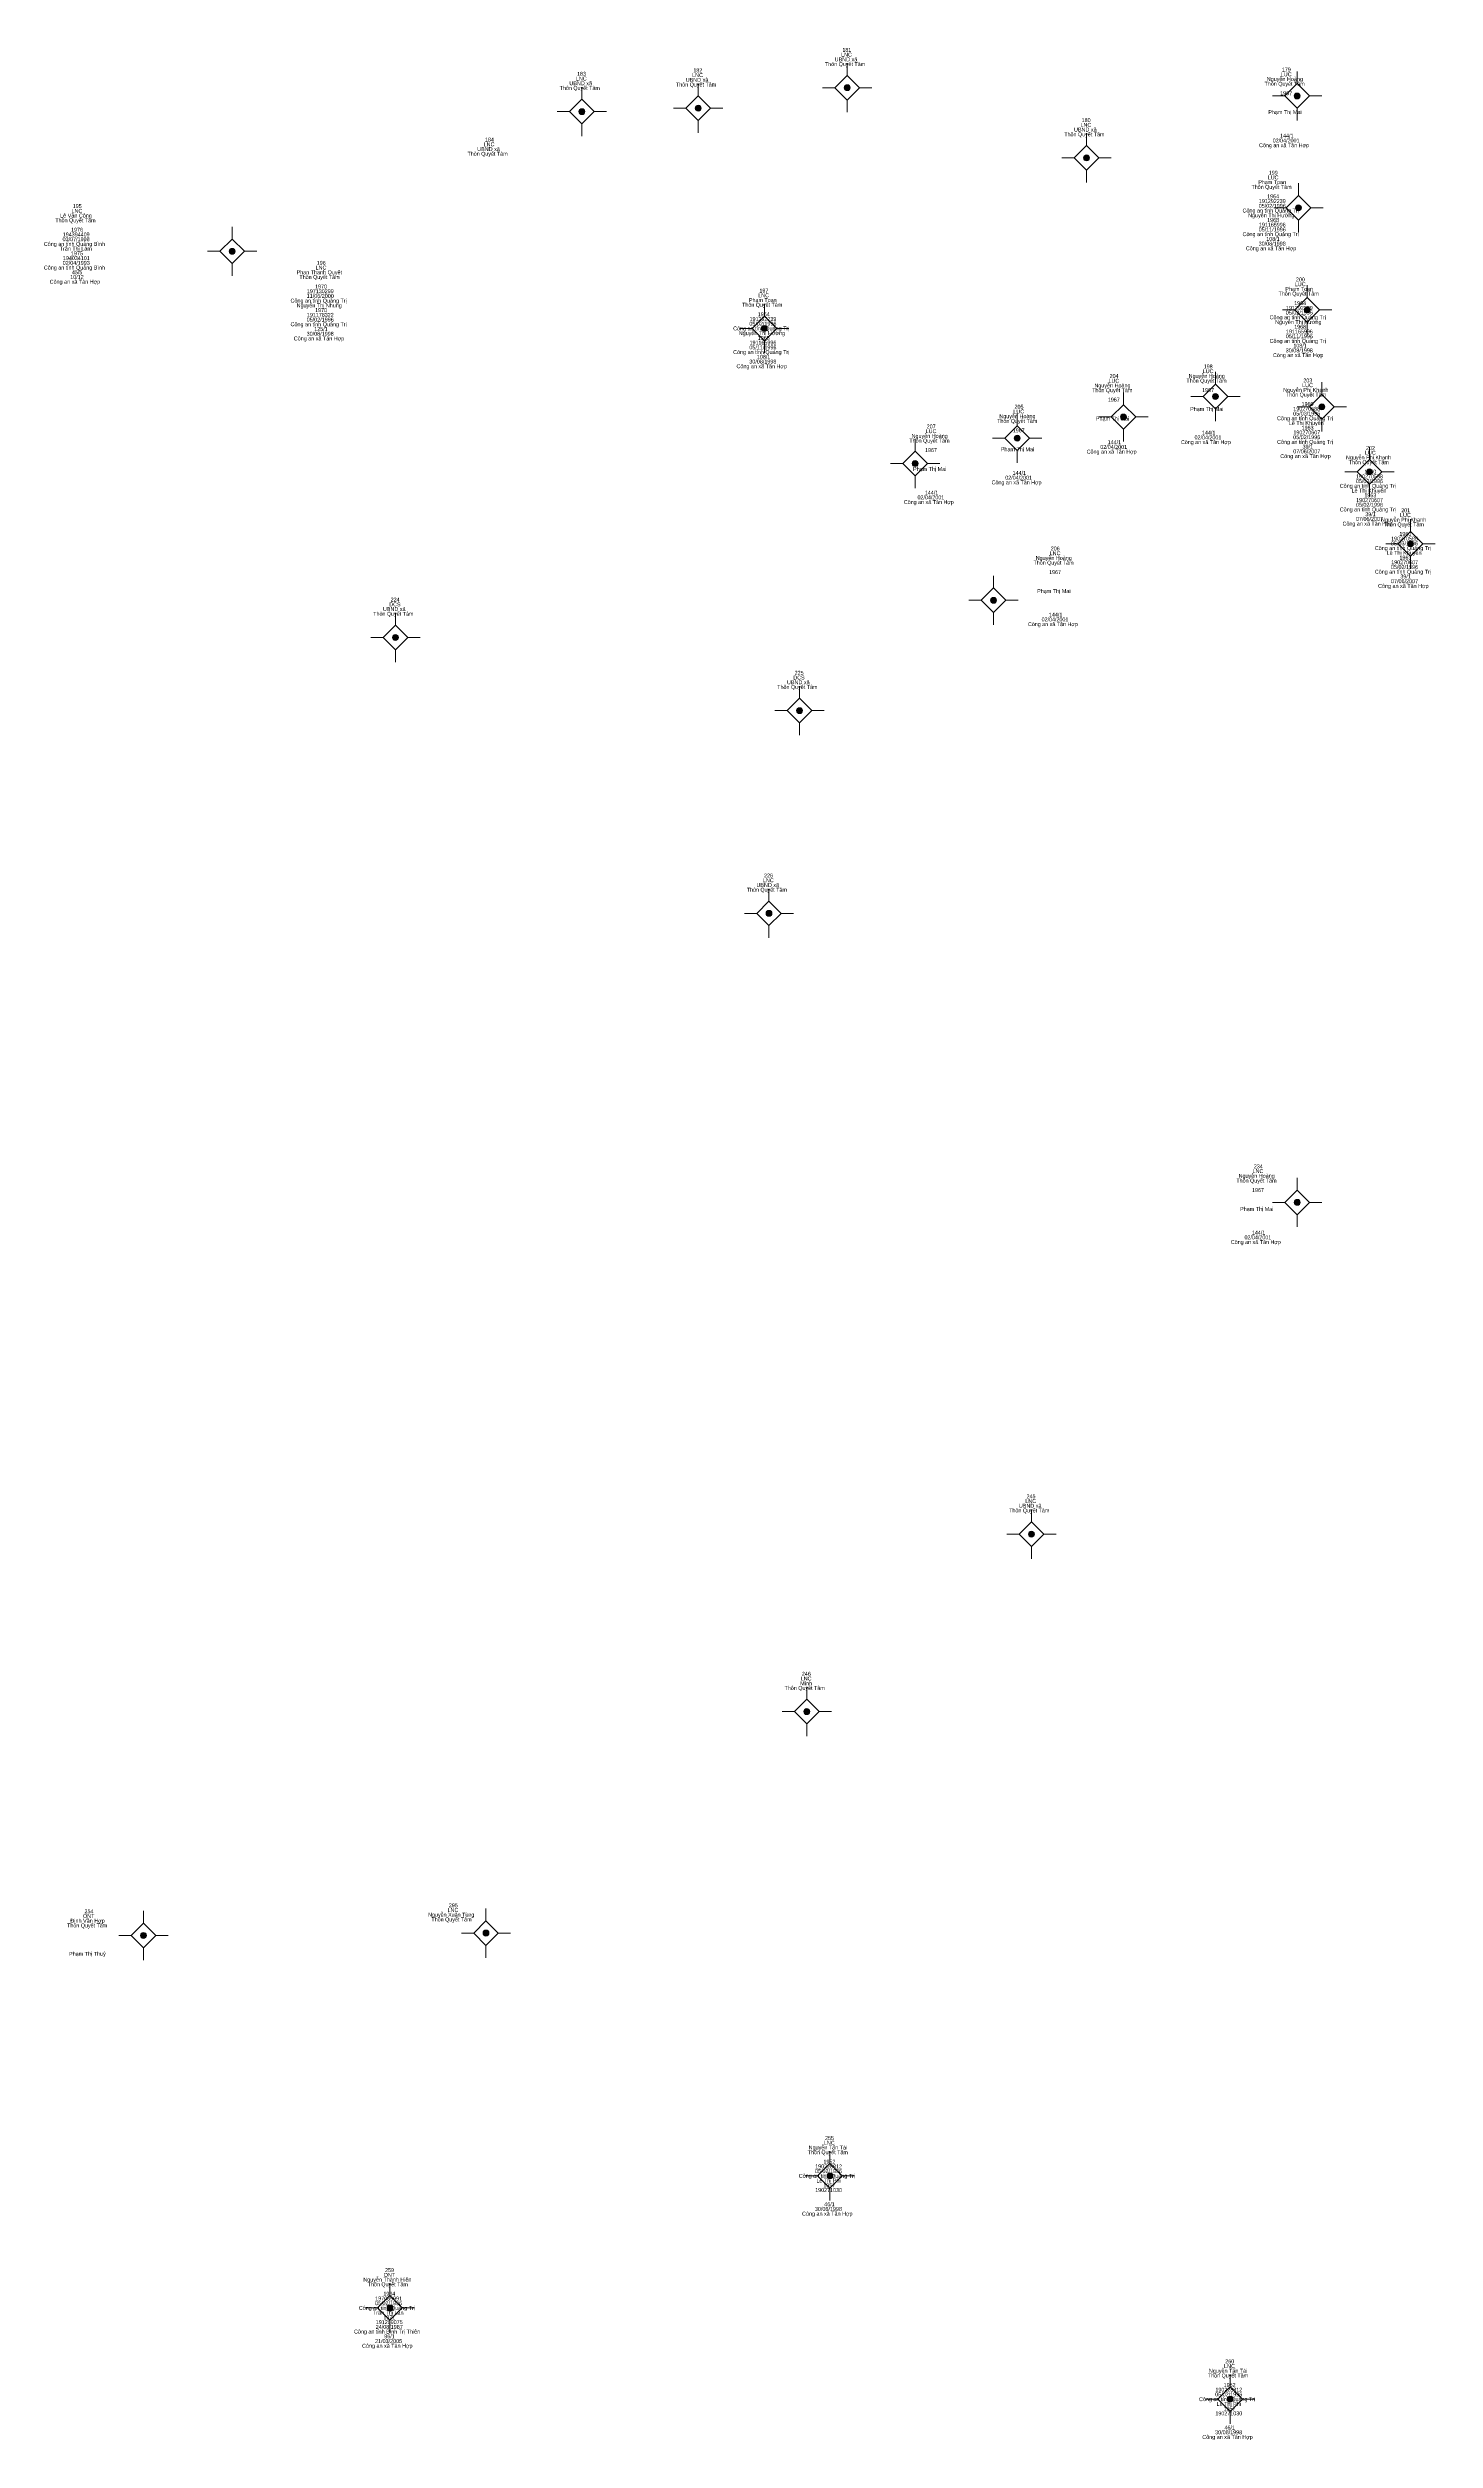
# Model space of a CAD drawing. Header units: metres. Extents: x 548344 to 551009, y 1840956 to 1844853.
# Drawn here: x 550857.6 to 550998.4, y 1841242.8 to 1841485.7 of the extents above; entities that cross this region are included whole.
import ezdxf
from ezdxf.enums import TextEntityAlignment as Align

# ---------------------------------------------------------------- set-up
doc = ezdxf.new("R2010")
doc.units = ezdxf.units.M
doc.header["$LTSCALE"] = 0.16
doc.layers.add('11', color=7, linetype='Continuous', lineweight=13)
doc.layers.add('15', color=7, linetype='Continuous')

msp = doc.modelspace()

# ---------------------------------------------------------------- hatches: boundary and pattern name
at = {"layer": '11'}
for points in [[(550939.0295, 1841481.62, 1), (550938.4295, 1841481.62, 1)], [(550984.7095, 1841480.78, 1), (550984.1095, 1841480.78, 1)], [(550912.0995, 1841479.19, 1), (550911.4995, 1841479.19, 1)], [(550923.9095, 1841479.54, 1), (550923.3095, 1841479.54, 1)], [(550963.3295, 1841474.49, 1), (550962.7295, 1841474.49, 1)], [(550984.8395, 1841469.43, 1), (550984.2395, 1841469.43, 1)], [(550876.5895, 1841465.01, 1), (550875.9895, 1841465.01, 1)], [(550985.7295, 1841459.07, 1), (550985.1295, 1841459.07, 1)], [(550930.6195, 1841457.18, 1), (550930.0195, 1841457.18, 1)], [(550976.4095, 1841450.27, 1), (550975.8095, 1841450.27, 1)], [(550987.2195, 1841449.22, 1), (550986.6195, 1841449.22, 1)], [(550956.2895, 1841446.04, 1), (550955.6895, 1841446.04, 1)], [(550967.0695, 1841448.19, 1), (550966.4695, 1841448.19, 1)], [(550945.9195, 1841443.46, 1), (550945.3195, 1841443.46, 1)], [(550992.0495, 1841442.62, 1), (550991.4495, 1841442.62, 1)], [(550996.2195, 1841435.31, 1), (550995.6195, 1841435.31, 1)], [(550953.8895, 1841429.58, 1), (550953.2895, 1841429.58, 1)], [(550893.1695, 1841425.81, 1), (550892.5695, 1841425.81, 1)], [(550934.1895, 1841418.38, 1), (550933.5895, 1841418.38, 1)], [(550931.0895, 1841397.8, 1), (550930.4895, 1841397.8, 1)], [(550984.7195, 1841368.46, 1), (550984.1195, 1841368.46, 1)], [(550957.7295, 1841334.78, 1), (550957.1295, 1841334.78, 1)], [(550934.9295, 1841316.76, 1), (550934.3295, 1841316.76, 1)], [(550867.5795, 1841294.04, 1), (550866.9795, 1841294.04, 1)], [(550902.3595, 1841294.28, 1), (550901.7595, 1841294.28, 1)], [(550937.2795, 1841269.63, 1), (550936.6795, 1841269.63, 1)], [(550892.6095, 1841256.22, 1), (550892.0095, 1841256.22, 1)], [(550977.9095, 1841246.96, 1), (550977.3095, 1841246.96, 1)]]:
    msp.add_hatch(color=256, dxfattribs=at).paths.add_polyline_path(points)

# ---------------------------------------------------------------- linework, layer by layer
for p, q in [((550938.73, 1841484.12), (550938.73, 1841482.87)), ((550984.41, 1841483.28), (550984.41, 1841482.03)), ((550911.8, 1841481.69), (550911.8, 1841480.44)), ((550923.61, 1841482.04), (550923.61, 1841480.79)), ((550937.48, 1841481.62), (550936.23, 1841481.62)), ((550938.73, 1841480.37), (550938.73, 1841479.12)), ((550941.23, 1841481.62), (550939.98, 1841481.62)), ((550983.16, 1841480.78), (550981.91, 1841480.78)), ((550986.91, 1841480.78), (550985.66, 1841480.78)), ((550910.55, 1841479.19), (550909.3, 1841479.19)), ((550911.8, 1841477.94), (550911.8, 1841476.69)), ((550914.3, 1841479.19), (550913.05, 1841479.19)), ((550922.36, 1841479.54), (550921.11, 1841479.54)), ((550923.61, 1841478.29), (550923.61, 1841477.04)), ((550926.11, 1841479.54), (550924.86, 1841479.54)), ((550984.41, 1841479.53), (550984.41, 1841478.28)), ((550963.03, 1841476.99), (550963.03, 1841475.74)), ((550961.78, 1841474.49), (550960.53, 1841474.49)), ((550963.03, 1841473.24), (550963.03, 1841471.99)), ((550965.53, 1841474.49), (550964.28, 1841474.49)), ((550984.54, 1841471.93), (550984.54, 1841470.68)), ((550983.29, 1841469.43), (550982.04, 1841469.43)), ((550984.54, 1841468.18), (550984.54, 1841466.93)), ((550987.04, 1841469.43), (550985.79, 1841469.43)), ((550876.29, 1841467.51), (550876.29, 1841466.26)), ((550875.04, 1841465.01), (550873.79, 1841465.01)), ((550876.29, 1841463.76), (550876.29, 1841462.51)), ((550878.79, 1841465.01), (550877.54, 1841465.01)), ((550985.43, 1841461.57), (550985.43, 1841460.32)), ((550930.32, 1841459.68), (550930.32, 1841458.43)), ((550984.18, 1841459.07), (550982.93, 1841459.07)), ((550987.93, 1841459.07), (550986.68, 1841459.07)), ((550929.07, 1841457.18), (550927.82, 1841457.18)), ((550932.82, 1841457.18), (550931.57, 1841457.18)), ((550985.43, 1841457.82), (550985.43, 1841456.57)), ((550930.32, 1841455.93), (550930.32, 1841454.68)), ((550976.11, 1841452.77), (550976.11, 1841451.52)), ((550986.92, 1841451.72), (550986.92, 1841450.47)), ((550966.77, 1841450.69), (550966.77, 1841449.44)), ((550974.86, 1841450.27), (550973.61, 1841450.27)), ((550976.11, 1841449.02), (550976.11, 1841447.77)), ((550978.61, 1841450.27), (550977.36, 1841450.27)), ((550985.67, 1841449.22), (550984.42, 1841449.22)), ((550989.42, 1841449.22), (550988.17, 1841449.22)), ((550955.99, 1841448.54), (550955.99, 1841447.29)), ((550965.52, 1841448.19), (550964.27, 1841448.19)), ((550966.77, 1841446.94), (550966.77, 1841445.69)), ((550969.27, 1841448.19), (550968.02, 1841448.19)), ((550986.92, 1841447.97), (550986.92, 1841446.72)), ((550945.62, 1841445.96), (550945.62, 1841444.71)), ((550954.74, 1841446.04), (550953.49, 1841446.04)), ((550955.99, 1841444.79), (550955.99, 1841443.54)), ((550958.49, 1841446.04), (550957.24, 1841446.04)), ((550991.75, 1841445.12), (550991.75, 1841443.87)), ((550944.37, 1841443.46), (550943.12, 1841443.46)), ((550945.62, 1841442.21), (550945.62, 1841440.96)), ((550948.12, 1841443.46), (550946.87, 1841443.46)), ((550990.5, 1841442.62), (550989.25, 1841442.62)), ((550994.25, 1841442.62), (550993, 1841442.62)), ((550991.75, 1841441.37), (550991.75, 1841440.12)), ((550995.92, 1841437.81), (550995.92, 1841436.56)), ((550994.67, 1841435.31), (550993.42, 1841435.31)), ((550998.42, 1841435.31), (550997.17, 1841435.31)), ((550953.59, 1841432.08), (550953.59, 1841430.83)), ((550995.92, 1841434.06), (550995.92, 1841432.81)), ((550952.34, 1841429.58), (550951.09, 1841429.58)), ((550956.09, 1841429.58), (550954.84, 1841429.58)), ((550892.87, 1841428.31), (550892.87, 1841427.06)), ((550953.59, 1841428.33), (550953.59, 1841427.08)), ((550891.62, 1841425.81), (550890.37, 1841425.81)), ((550892.87, 1841424.56), (550892.87, 1841423.31)), ((550895.37, 1841425.81), (550894.12, 1841425.81)), ((550933.89, 1841420.88), (550933.89, 1841419.63)), ((550932.64, 1841418.38), (550931.39, 1841418.38)), ((550933.89, 1841417.13), (550933.89, 1841415.88)), ((550936.39, 1841418.38), (550935.14, 1841418.38)), ((550930.79, 1841400.3), (550930.79, 1841399.05)), ((550929.54, 1841397.8), (550928.29, 1841397.8)), ((550933.29, 1841397.8), (550932.04, 1841397.8)), ((550930.79, 1841396.55), (550930.79, 1841395.3)), ((550984.42, 1841370.96), (550984.42, 1841369.71)), ((550983.17, 1841368.46), (550981.92, 1841368.46)), ((550984.42, 1841367.21), (550984.42, 1841365.96)), ((550986.92, 1841368.46), (550985.67, 1841368.46)), ((550957.43, 1841337.28), (550957.43, 1841336.03)), ((550956.18, 1841334.78), (550954.93, 1841334.78)), ((550959.93, 1841334.78), (550958.68, 1841334.78)), ((550957.43, 1841333.53), (550957.43, 1841332.28)), ((550934.63, 1841319.26), (550934.63, 1841318.01)), ((550933.38, 1841316.76), (550932.13, 1841316.76)), ((550934.63, 1841315.51), (550934.63, 1841314.26)), ((550937.13, 1841316.76), (550935.88, 1841316.76)), ((550867.28, 1841296.54), (550867.28, 1841295.29)), ((550902.06, 1841296.78), (550902.06, 1841295.53)), ((550866.03, 1841294.04), (550864.78, 1841294.04)), ((550869.78, 1841294.04), (550868.53, 1841294.04)), ((550900.81, 1841294.28), (550899.56, 1841294.28)), ((550904.56, 1841294.28), (550903.31, 1841294.28)), ((550867.28, 1841292.79), (550867.28, 1841291.54)), ((550902.06, 1841293.03), (550902.06, 1841291.78)), ((550936.98, 1841272.13), (550936.98, 1841270.88)), ((550935.73, 1841269.63), (550934.48, 1841269.63)), ((550939.48, 1841269.63), (550938.23, 1841269.63)), ((550936.98, 1841268.38), (550936.98, 1841267.13)), ((550892.31, 1841258.72), (550892.31, 1841257.47)), ((550891.06, 1841256.22), (550889.81, 1841256.22)), ((550892.31, 1841254.97), (550892.31, 1841253.72)), ((550894.81, 1841256.22), (550893.56, 1841256.22)), ((550977.61, 1841249.46), (550977.61, 1841248.21)), ((550976.36, 1841246.96), (550975.11, 1841246.96)), ((550977.61, 1841245.71), (550977.61, 1841244.46)), ((550980.11, 1841246.96), (550978.86, 1841246.96))]:
    msp.add_line(p, q, dxfattribs=at)
for points in [[(550938.73, 1841482.87), (550937.48, 1841481.62), (550938.73, 1841480.37), (550939.98, 1841481.62)], [(550911.8, 1841480.44), (550910.55, 1841479.19), (550911.8, 1841477.94), (550913.05, 1841479.19)], [(550923.61, 1841480.79), (550922.36, 1841479.54), (550923.61, 1841478.29), (550924.86, 1841479.54)], [(550984.41, 1841482.03), (550983.16, 1841480.78), (550984.41, 1841479.53), (550985.66, 1841480.78)], [(550963.03, 1841475.74), (550961.78, 1841474.49), (550963.03, 1841473.24), (550964.28, 1841474.49)], [(550984.54, 1841470.68), (550983.29, 1841469.43), (550984.54, 1841468.18), (550985.79, 1841469.43)], [(550876.29, 1841466.26), (550875.04, 1841465.01), (550876.29, 1841463.76), (550877.54, 1841465.01)], [(550930.32, 1841458.43), (550929.07, 1841457.18), (550930.32, 1841455.93), (550931.57, 1841457.18)], [(550985.43, 1841460.32), (550984.18, 1841459.07), (550985.43, 1841457.82), (550986.68, 1841459.07)], [(550976.11, 1841451.52), (550974.86, 1841450.27), (550976.11, 1841449.02), (550977.36, 1841450.27)], [(550966.77, 1841449.44), (550965.52, 1841448.19), (550966.77, 1841446.94), (550968.02, 1841448.19)], [(550986.92, 1841450.47), (550985.67, 1841449.22), (550986.92, 1841447.97), (550988.17, 1841449.22)], [(550955.99, 1841447.29), (550954.74, 1841446.04), (550955.99, 1841444.79), (550957.24, 1841446.04)], [(550945.62, 1841444.71), (550944.37, 1841443.46), (550945.62, 1841442.21), (550946.87, 1841443.46)], [(550991.75, 1841443.87), (550990.5, 1841442.62), (550991.75, 1841441.37), (550993, 1841442.62)], [(550995.92, 1841436.56), (550994.67, 1841435.31), (550995.92, 1841434.06), (550997.17, 1841435.31)], [(550953.59, 1841430.83), (550952.34, 1841429.58), (550953.59, 1841428.33), (550954.84, 1841429.58)], [(550892.87, 1841427.06), (550891.62, 1841425.81), (550892.87, 1841424.56), (550894.12, 1841425.81)], [(550933.89, 1841419.63), (550932.64, 1841418.38), (550933.89, 1841417.13), (550935.14, 1841418.38)], [(550930.79, 1841399.05), (550929.54, 1841397.8), (550930.79, 1841396.55), (550932.04, 1841397.8)], [(550984.42, 1841369.71), (550983.17, 1841368.46), (550984.42, 1841367.21), (550985.67, 1841368.46)], [(550957.43, 1841336.03), (550956.18, 1841334.78), (550957.43, 1841333.53), (550958.68, 1841334.78)], [(550934.63, 1841318.01), (550933.38, 1841316.76), (550934.63, 1841315.51), (550935.88, 1841316.76)], [(550867.28, 1841295.29), (550866.03, 1841294.04), (550867.28, 1841292.79), (550868.53, 1841294.04)], [(550902.06, 1841295.53), (550900.81, 1841294.28), (550902.06, 1841293.03), (550903.31, 1841294.28)], [(550936.98, 1841270.88), (550935.73, 1841269.63), (550936.98, 1841268.38), (550938.23, 1841269.63)], [(550892.31, 1841257.47), (550891.06, 1841256.22), (550892.31, 1841254.97), (550893.56, 1841256.22)], [(550977.61, 1841248.21), (550976.36, 1841246.96), (550977.61, 1841245.71), (550978.86, 1841246.96)]]:
    msp.add_lwpolyline(points, close=True, dxfattribs=at)
for centre in [(550938.7295, 1841481.62), (550984.4095, 1841480.78), (550911.7995, 1841479.19), (550923.6095, 1841479.54), (550963.0295, 1841474.49), (550984.5395, 1841469.43), (550876.2895, 1841465.01), (550985.4295, 1841459.07), (550930.3195, 1841457.18), (550976.1095, 1841450.27), (550986.9195, 1841449.22), (550955.9895, 1841446.04), (550966.7695, 1841448.19), (550945.6195, 1841443.46), (550991.7495, 1841442.62), (550995.9195, 1841435.31), (550953.5895, 1841429.58), (550892.8695, 1841425.81), (550933.8895, 1841418.38), (550930.7895, 1841397.8), (550984.4195, 1841368.46), (550957.4295, 1841334.78), (550934.6295, 1841316.76), (550867.2795, 1841294.04), (550902.0595, 1841294.28), (550936.9795, 1841269.63), (550892.3095, 1841256.22), (550977.6095, 1841246.96)]:
    msp.add_circle(centre, 0.3, dxfattribs=at)

# ---------------------------------------------------------------- texts
at = {"layer": '15'}
for s, width, p in [('LNC', 0.95, (550938.66, 1841484.78)), ('181', 0.8, (550938.695, 1841485.26)), ('LNC', 0.95, (550911.73, 1841482.35)), ('183', 0.85, (550911.76, 1841482.83)), ('LNC', 0.95, (550923.54, 1841482.7)), ('182', 0.85, (550923.565, 1841483.18)), ('Thôn Quyết Tâm', 0.85, (550938.51, 1841483.82)), ('UBND xã', 0.95, (550938.605, 1841484.3)), ('Nguyễn Hoàng', 0.9, (550983.16, 1841482.3)), ('LUC', 0.95, (550983.3, 1841482.78)), ('179', 0.85, (550983.31, 1841483.26)), ('Thôn Quyết Tâm', 0.85, (550911.58, 1841481.39)), ('UBND xã', 0.95, (550911.675, 1841481.87)), ('Thôn Quyết Tâm', 0.85, (550923.39, 1841481.74)), ('UBND xã', 0.95, (550923.485, 1841482.22)), ('Thôn Quyết Tâm', 0.85, (550983.14, 1841481.82)), ('1967', 0.85, (550983.295, 1841480.86)), ('LNC', 0.95, (550962.96, 1841477.65)), ('180', 0.85, (550962.985, 1841478.13)), ('Phạm Thị Mai', 0.9, (550983.17, 1841478.94)), ('UBND xã', 0.95, (550902.315, 1841475.19)), ('LNC', 0.95, (550902.37, 1841475.67)), ('184', 0.85, (550902.405, 1841476.15)), ('Thôn Quyết Tâm', 0.85, (550962.81, 1841476.69)), ('UBND xã', 0.95, (550962.905, 1841477.17)), (' Công an xã Tân Hợp ', 0.85, (550983.075, 1841475.58)), (' 02/04/2001', 0.85, (550983.21, 1841476.06)), (' 144/1', 0.85, (550983.28, 1841476.54)), ('Thôn Quyết Tâm', 0.85, (550902.22, 1841474.71)), ('199', 0.85, (550981.98, 1841472.79)), ('Thôn Quyết Tâm', 0.85, (550981.81, 1841471.35)), ('Phạm Toan', 0.85, (550981.87, 1841471.83)), ('1964', 0.85, (550981.965, 1841470.39)), ('LUC', 0.95, (550981.97, 1841472.31)), ('Thôn Quyết Tâm', 0.85, (550860.38, 1841467.96)), ('Lê Văn Công', 0.9, (550860.435, 1841468.44)), ('LNC', 0.95, (550860.53, 1841468.92)), ('195', 0.85, (550860.56, 1841469.4)), ('Công an tỉnh Quảng Trị', 0.9, (550981.72, 1841468.95)), ('Nguyễn Thị Hường', 0.9, (550981.78, 1841468.47)), ('05/02/1996', 0.9, (550981.88, 1841469.43)), ('191292239', 0.85, (550981.885, 1841469.91)), ('1968', 0.85, (550981.965, 1841467.99)), ('Công an tỉnh Quảng Bình', 0.9, (550860.27, 1841465.56)), ('03/07/1998', 0.9, (550860.445, 1841466.04)), ('194394409', 0.85, (550860.455, 1841466.52)), ('1976', 0.85, (550860.54, 1841467)), ('Công an tỉnh Quảng Trị', 0.9, (550981.72, 1841466.55)), ('30/08/1998', 0.9, (550981.875, 1841465.59)), ('05/11/1996', 0.9, (550981.88, 1841467.03)), ('191165996', 0.85, (550981.885, 1841467.51)), ('108/1', 0.85, (550981.955, 1841466.07)), ('Công an tỉnh Quảng Bình', 0.9, (550860.27, 1841463.16)), ('Trần Thị Lâm', 0.9, (550860.415, 1841465.08)), ('02/04/1993', 0.9, (550860.46, 1841463.64)), ('194034101', 0.85, (550860.47, 1841464.12)), ('1975', 0.85, (550860.53, 1841464.6)), ('LNC', 0.95, (550885.31, 1841463.16)), ('196', 0.85, (550885.33, 1841463.64)), ('Công an xã Tân Hợp', 0.9, (550981.76, 1841465.11)), ('Công an xã Tân Hợp', 0.9, (550860.33, 1841461.72)), ('10/12', 0.85, (550860.535, 1841462.2)), ('45/5', 0.85, (550860.55, 1841462.68)), ('Phan Thanh Quyết', 0.9, (550885.14, 1841462.68)), ('Thôn Quyết Tâm', 0.85, (550885.16, 1841462.2)), ('197130299', 0.85, (550885.235, 1841460.76)), ('1970', 0.85, (550885.315, 1841461.24)), ('197', 0.9, (550930.275, 1841460.82)), ('Thôn Quyết Tâm', 0.85, (550984.56, 1841460.51)), ('Phạm Toan', 0.85, (550984.62, 1841460.99)), ('LUC', 0.95, (550984.72, 1841461.47)), ('200', 0.85, (550984.735, 1841461.95)), ('Công an tỉnh Quảng Trị', 0.9, (550885.07, 1841459.8)), ('Nguyễn Thị Nhung', 0.9, (550885.13, 1841459.32)), ('11/06/2000', 0.9, (550885.235, 1841460.28)), ('191178322', 0.85, (550885.24, 1841458.36)), ('1970', 0.85, (550885.315, 1841458.84)), ('Thôn Quyết Tâm', 0.85, (550930.1, 1841459.38)), ('Phạm Toan', 0.85, (550930.16, 1841459.86)), ('LNC', 0.95, (550930.25, 1841460.34)), ('1964', 0.85, (550930.255, 1841458.42)), ('Công an tỉnh Quảng Trị', 0.9, (550984.47, 1841458.11)), ('05/02/1996', 0.9, (550984.63, 1841458.59)), ('191292239', 0.85, (550984.635, 1841459.07)), ('1964', 0.85, (550984.715, 1841459.55)), ('Công an tỉnh Quảng Trị', 0.9, (550885.07, 1841457.4)), ('Công an xã Tân Hợp', 0.9, (550885.11, 1841455.96)), ('30/08/1998', 0.9, (550885.225, 1841456.44)), ('05/02/1996', 0.9, (550885.23, 1841457.88)), ('125/1', 0.85, (550885.305, 1841456.92)), ('Công an tỉnh Quảng Trị', 0.9, (550930.01, 1841456.98)), ('Nguyễn Thị Hường', 0.9, (550930.07, 1841456.5)), ('05/02/1996', 0.9, (550930.17, 1841457.46)), ('191292239', 0.85, (550930.175, 1841457.94)), ('1968', 0.85, (550930.255, 1841456.02)), ('Công an tỉnh Quảng Trị', 0.9, (550984.47, 1841455.71)), ('Nguyễn Thị Hường', 0.9, (550984.53, 1841457.63)), ('05/11/1996', 0.9, (550984.63, 1841456.19)), ('191165996', 0.85, (550984.635, 1841456.67)), ('1968', 0.85, (550984.715, 1841457.15)), ('Công an tỉnh Quảng Trị', 0.9, (550930.01, 1841454.58)), ('Công an xã Tân Hợp', 0.9, (550930.05, 1841453.14)), ('30/08/1998', 0.9, (550930.165, 1841453.62)), ('05/11/1996', 0.9, (550930.17, 1841455.06)), ('191165996', 0.85, (550930.175, 1841455.54)), ('108/1', 0.85, (550930.245, 1841454.1)), ('Công an xã Tân Hợp', 0.9, (550984.51, 1841454.27)), ('30/08/1998', 0.9, (550984.625, 1841454.75)), ('108/1', 0.85, (550984.705, 1841455.23)), ('Thôn Quyết Tâm', 0.85, (550965.64, 1841450.71)), ('Nguyễn Hoàng', 0.9, (550965.66, 1841451.19)), ('LUC', 0.95, (550965.8, 1841451.67)), ('204', 0.85, (550965.825, 1841452.15)), ('Thôn Quyết Tâm', 0.85, (550975.21, 1841451.68)), ('Nguyễn Hoàng', 0.9, (550975.23, 1841452.16)), ('1967', 0.85, (550975.365, 1841450.72)), ('LUC', 0.95, (550975.37, 1841452.64)), ('198', 0.85, (550975.375, 1841453.12)), ('Nguyễn Phi Khanh', 0.9, (550985.285, 1841450.74)), ('LUC', 0.95, (550985.47, 1841451.22)), ('203', 0.85, (550985.49, 1841451.7)), ('LUC', 0.95, (550956.15, 1841448.55)), ('205', 0.85, (550956.17, 1841449.03)), ('1967', 0.85, (550965.795, 1841449.75)), ('Phạm Thị Mai', 0.9, (550975.24, 1841448.8)), ('Thôn Quyết Tâm', 0.85, (550985.31, 1841450.26)), ('05/03/1996', 0.9, (550985.38, 1841448.34)), ('190270588', 0.85, (550985.38, 1841448.82)), ('1960', 0.85, (550985.465, 1841449.3)), ('Nguyễn Hoàng', 0.9, (550947.1, 1841446.07)), ('LUC', 0.95, (550947.24, 1841446.55)), ('207', 0.9, (550947.255, 1841447.03)), ('Thôn Quyết Tâm', 0.85, (550955.99, 1841447.59)), ('Nguyễn Hoàng', 0.9, (550956.01, 1841448.07)), ('1967', 0.85, (550956.145, 1841446.63)), ('Phạm Thị Mai', 0.9, (550965.67, 1841447.83)), (' 02/04/2001', 0.85, (550975.28, 1841445.92)), (' 144/1', 0.85, (550975.35, 1841446.4)), ('Công an tỉnh Quảng Trị', 0.9, (550985.22, 1841447.86)), ('Lê Thị Khuyến', 0.9, (550985.335, 1841447.38)), ('05/02/1996', 0.9, (550985.38, 1841445.94)), ('190270607', 0.85, (550985.39, 1841446.42)), ('1963', 0.85, (550985.47, 1841446.9)), ('Thôn Quyết Tâm', 0.85, (550947.08, 1841445.59)), ('1967', 0.85, (550947.235, 1841444.63)), ('Phạm Thị Mai', 0.9, (550956.02, 1841444.71)), (' Công an xã Tân Hợp ', 0.85, (550965.575, 1841444.47)), (' 02/04/2001', 0.85, (550965.71, 1841444.95)), (' 144/1', 0.85, (550965.78, 1841445.43)), (' Công an xã Tân Hợp ', 0.85, (550975.145, 1841445.44)), ('Công an tỉnh Quảng Trị', 0.9, (550985.22, 1841445.46)), ('Công an xã Tân Hợp', 0.9, (550985.26, 1841444.02)), ('07/06/2007', 0.9, (550985.385, 1841444.5)), ('39/1', 0.85, (550985.485, 1841444.98)), ('Nguyễn Phi Khanh', 0.9, (550991.655, 1841443.88)), ('Thôn Quyết Tâm', 0.85, (550991.68, 1841443.4)), ('LUC', 0.95, (550991.84, 1841444.36)), ('202', 0.85, (550991.855, 1841444.84)), ('Phạm Thị Mai', 0.9, (550947.11, 1841442.71)), (' Công an xã Tân Hợp ', 0.85, (550955.925, 1841441.35)), (' 02/04/2001', 0.85, (550956.06, 1841441.83)), (' 144/1', 0.85, (550956.13, 1841442.31)), ('Công an tỉnh Quảng Trị', 0.9, (550991.59, 1841441)), ('05/03/1996', 0.9, (550991.75, 1841441.48)), ('190270588', 0.85, (550991.75, 1841441.96)), ('1960', 0.85, (550991.835, 1841442.44)), (' Công an xã Tân Hợp ', 0.85, (550947.015, 1841439.35)), (' 02/04/2001', 0.85, (550947.15, 1841439.83)), (' 144/1', 0.85, (550947.22, 1841440.31)), ('Công an tỉnh Quảng Trị', 0.9, (550991.59, 1841438.6)), ('Lê Thị Khuyến', 0.9, (550991.705, 1841440.52)), ('05/02/1996', 0.9, (550991.75, 1841439.08)), ('190270607', 0.85, (550991.76, 1841439.56)), ('1963', 0.85, (550991.84, 1841440.04)), ('Công an xã Tân Hợp ', 0.85, (550991.63, 1841437.16)), ('07/06/2007', 0.9, (550991.755, 1841437.64)), ('39/1', 0.85, (550991.855, 1841438.12)), ('Nguyễn Phi Khanh', 0.9, (550995.215, 1841437.56)), ('Thôn Quyết Tâm', 0.85, (550995.24, 1841437.08)), ('LUC', 0.95, (550995.4, 1841438.04)), ('201', 0.8, (550995.425, 1841438.52)), ('Nguyễn Hoàng', 0.9, (550959.7, 1841433.68)), ('LNC', 0.95, (550959.83, 1841434.16)), ('206', 0.85, (550959.85, 1841434.64)), ('Công an tỉnh Quảng Trị', 0.9, (550995.15, 1841434.68)), ('Lê Thị Khuyến', 0.9, (550995.265, 1841434.2)), ('05/03/1996', 0.9, (550995.31, 1841435.16)), ('190270588', 0.85, (550995.31, 1841435.64)), ('1960', 0.85, (550995.395, 1841436.12)), ('1963', 0.85, (550995.4, 1841433.72)), ('Thôn Quyết Tâm', 0.85, (550959.68, 1841433.2)), ('1967', 0.85, (550959.835, 1841432.24)), ('Công an tỉnh Quảng Trị', 0.9, (550995.15, 1841432.28)), ('05/02/1996', 0.9, (550995.31, 1841432.76)), ('07/06/2007', 0.9, (550995.315, 1841431.32)), ('190270607', 0.85, (550995.32, 1841433.24)), ('39/1', 0.85, (550995.415, 1841431.8)), ('DCS', 0.85, (550892.815, 1841428.97)), ('224', 0.85, (550892.835, 1841429.45)), ('Phạm Thị Mai', 0.9, (550959.71, 1841430.32)), ('Công an xã Tân Hợp', 0.9, (550995.19, 1841430.84)), ('Thôn Quyết Tâm', 0.85, (550892.65, 1841428.01)), ('UBND xã', 0.95, (550892.745, 1841428.49)), (' Công an xã Tân Hợp ', 0.85, (550959.615, 1841426.96)), (' 02/04/2001', 0.85, (550959.75, 1841427.44)), (' 144/1', 0.85, (550959.82, 1841427.92)), ('225', 0.85, (550933.85, 1841422.02)), ('Thôn Quyết Tâm', 0.85, (550933.67, 1841420.58)), ('UBND xã', 0.95, (550933.765, 1841421.06)), ('DCS', 0.85, (550933.835, 1841421.54)), ('Thôn Quyết Tâm', 0.85, (550930.57, 1841400)), ('UBND xã', 0.95, (550930.665, 1841400.48)), ('LNC', 0.95, (550930.72, 1841400.96)), ('226', 0.85, (550930.74, 1841401.44)), ('Nguyễn Hoàng', 0.9, (550980.3, 1841370.95)), ('LNC', 0.95, (550980.43, 1841371.43)), ('234', 0.85, (550980.465, 1841371.91)), ('Thôn Quyết Tâm', 0.85, (550980.28, 1841370.47)), ('1967', 0.85, (550980.435, 1841369.51)), ('Phạm Thị Mai', 0.9, (550980.31, 1841367.59)), (' Công an xã Tân Hợp ', 0.85, (550980.215, 1841364.23)), (' 02/04/2001', 0.85, (550980.35, 1841364.71)), (' 144/1', 0.85, (550980.42, 1841365.19)), ('Thôn Quyết Tâm', 0.85, (550957.21, 1841336.98)), ('UBND xã', 0.95, (550957.305, 1841337.46)), ('LNC', 0.95, (550957.36, 1841337.94)), ('245', 0.85, (550957.39, 1841338.42)), ('LNC', 0.95, (550934.56, 1841319.92)), ('246', 0.85, (550934.58, 1841320.4)), ('Thôn Quyết Tâm', 0.85, (550934.41, 1841318.96)), ('Minh', 0.95, (550934.555, 1841319.44)), ('Đinh Văn Hợp', 0.95, (550861.61, 1841295.33)), ('ONT', 0.95, (550861.73, 1841295.81)), ('254', 0.85, (550861.755, 1841296.29)), ('Nguyễn Xuân Tùng', 0.85, (550898.53, 1841295.94)), ('Thôn Quyết Tâm', 0.85, (550898.56, 1841295.46)), ('LNC', 0.95, (550898.71, 1841296.42)), ('295', 0.85, (550898.74, 1841296.9)), ('Thôn Quyết Tâm', 0.85, (550861.57, 1841294.85)), ('Phạm Thị Thuỷ', 0.9, (550861.595, 1841291.97)), ('Thôn Quyết Tâm', 0.85, (550936.76, 1841271.83)), ('Nguyễn Tấn Tài', 0.9, (550936.775, 1841272.31)), ('LNC', 0.95, (550936.91, 1841272.79)), ('255', 0.85, (550936.94, 1841273.27)), ('Công an tỉnh Quảng Trị', 0.9, (550936.67, 1841269.43)), ('05/02/1996', 0.9, (550936.83, 1841269.91)), ('190228812', 0.85, (550936.84, 1841270.39)), ('Lê Thị Phi', 0.9, (550936.84, 1841268.95)), ('1952', 0.85, (550936.925, 1841270.87)), ('190271030', 0.85, (550936.84, 1841267.99)), ('1957', 0.85, (550936.915, 1841268.47)), ('46/1', 0.85, (550936.935, 1841266.55)), ('Công an xã Tân Hợp', 0.9, (550936.71, 1841265.59)), ('30/08/1998', 0.9, (550936.825, 1841266.07)), ('Nguyễn Thành Hiên', 0.9, (550892.05, 1841258.9)), ('ONT', 0.95, (550892.25, 1841259.38)), ('259', 0.85, (550892.26, 1841259.86)), ('Thôn Quyết Tâm', 0.85, (550892.09, 1841258.42)), ('05/02/1996', 0.9, (550892.16, 1841256.5)), ('197089991', 0.85, (550892.18, 1841256.98)), ('1964', 0.85, (550892.245, 1841257.46)), ('Công an tỉnh Quảng Trị', 0.9, (550892, 1841256.02)), ('Trần Thị Lân', 0.9, (550892.13, 1841255.54)), (' 24/08/1987', 0.9, (550892.16, 1841254.1)), (' 191209075', 0.85, (550892.16, 1841254.58)), ('1971', 0.8, (550892.245, 1841255.06)), (' Công an tỉnh Bình Trị Thiên', 0.9, (550891.94, 1841253.62)), ('Công an xã Tân Hợp', 0.9, (550892.04, 1841252.18)), ('21/03/2005', 0.9, (550892.17, 1841252.66)), ('96/1', 0.85, (550892.265, 1841253.14)), ('Thôn Quyết Tâm', 0.85, (550977.39, 1841249.16)), ('Nguyễn Tấn Tài', 0.9, (550977.405, 1841249.64)), ('LNC', 0.95, (550977.54, 1841250.12)), ('260', 0.85, (550977.565, 1841250.6)), ('Công an tỉnh Quảng Trị', 0.9, (550977.3, 1841246.76)), ('05/02/1996', 0.9, (550977.46, 1841247.24)), ('190228812', 0.85, (550977.47, 1841247.72)), ('1952', 0.85, (550977.555, 1841248.2)), ('190271030', 0.85, (550977.47, 1841245.32)), ('Lê Thị Phi', 0.9, (550977.47, 1841246.28)), ('1957', 0.85, (550977.545, 1841245.8)), ('Công an xã Tân Hợp', 0.9, (550977.34, 1841242.92)), ('30/08/1998', 0.9, (550977.455, 1841243.4)), ('46/1', 0.85, (550977.565, 1841243.88))]:
    msp.add_text(s, height=0.4, dxfattribs=dict(at, width=width)).set_placement(p, align=Align.CENTER)

doc.saveas('drawing.dxf')
